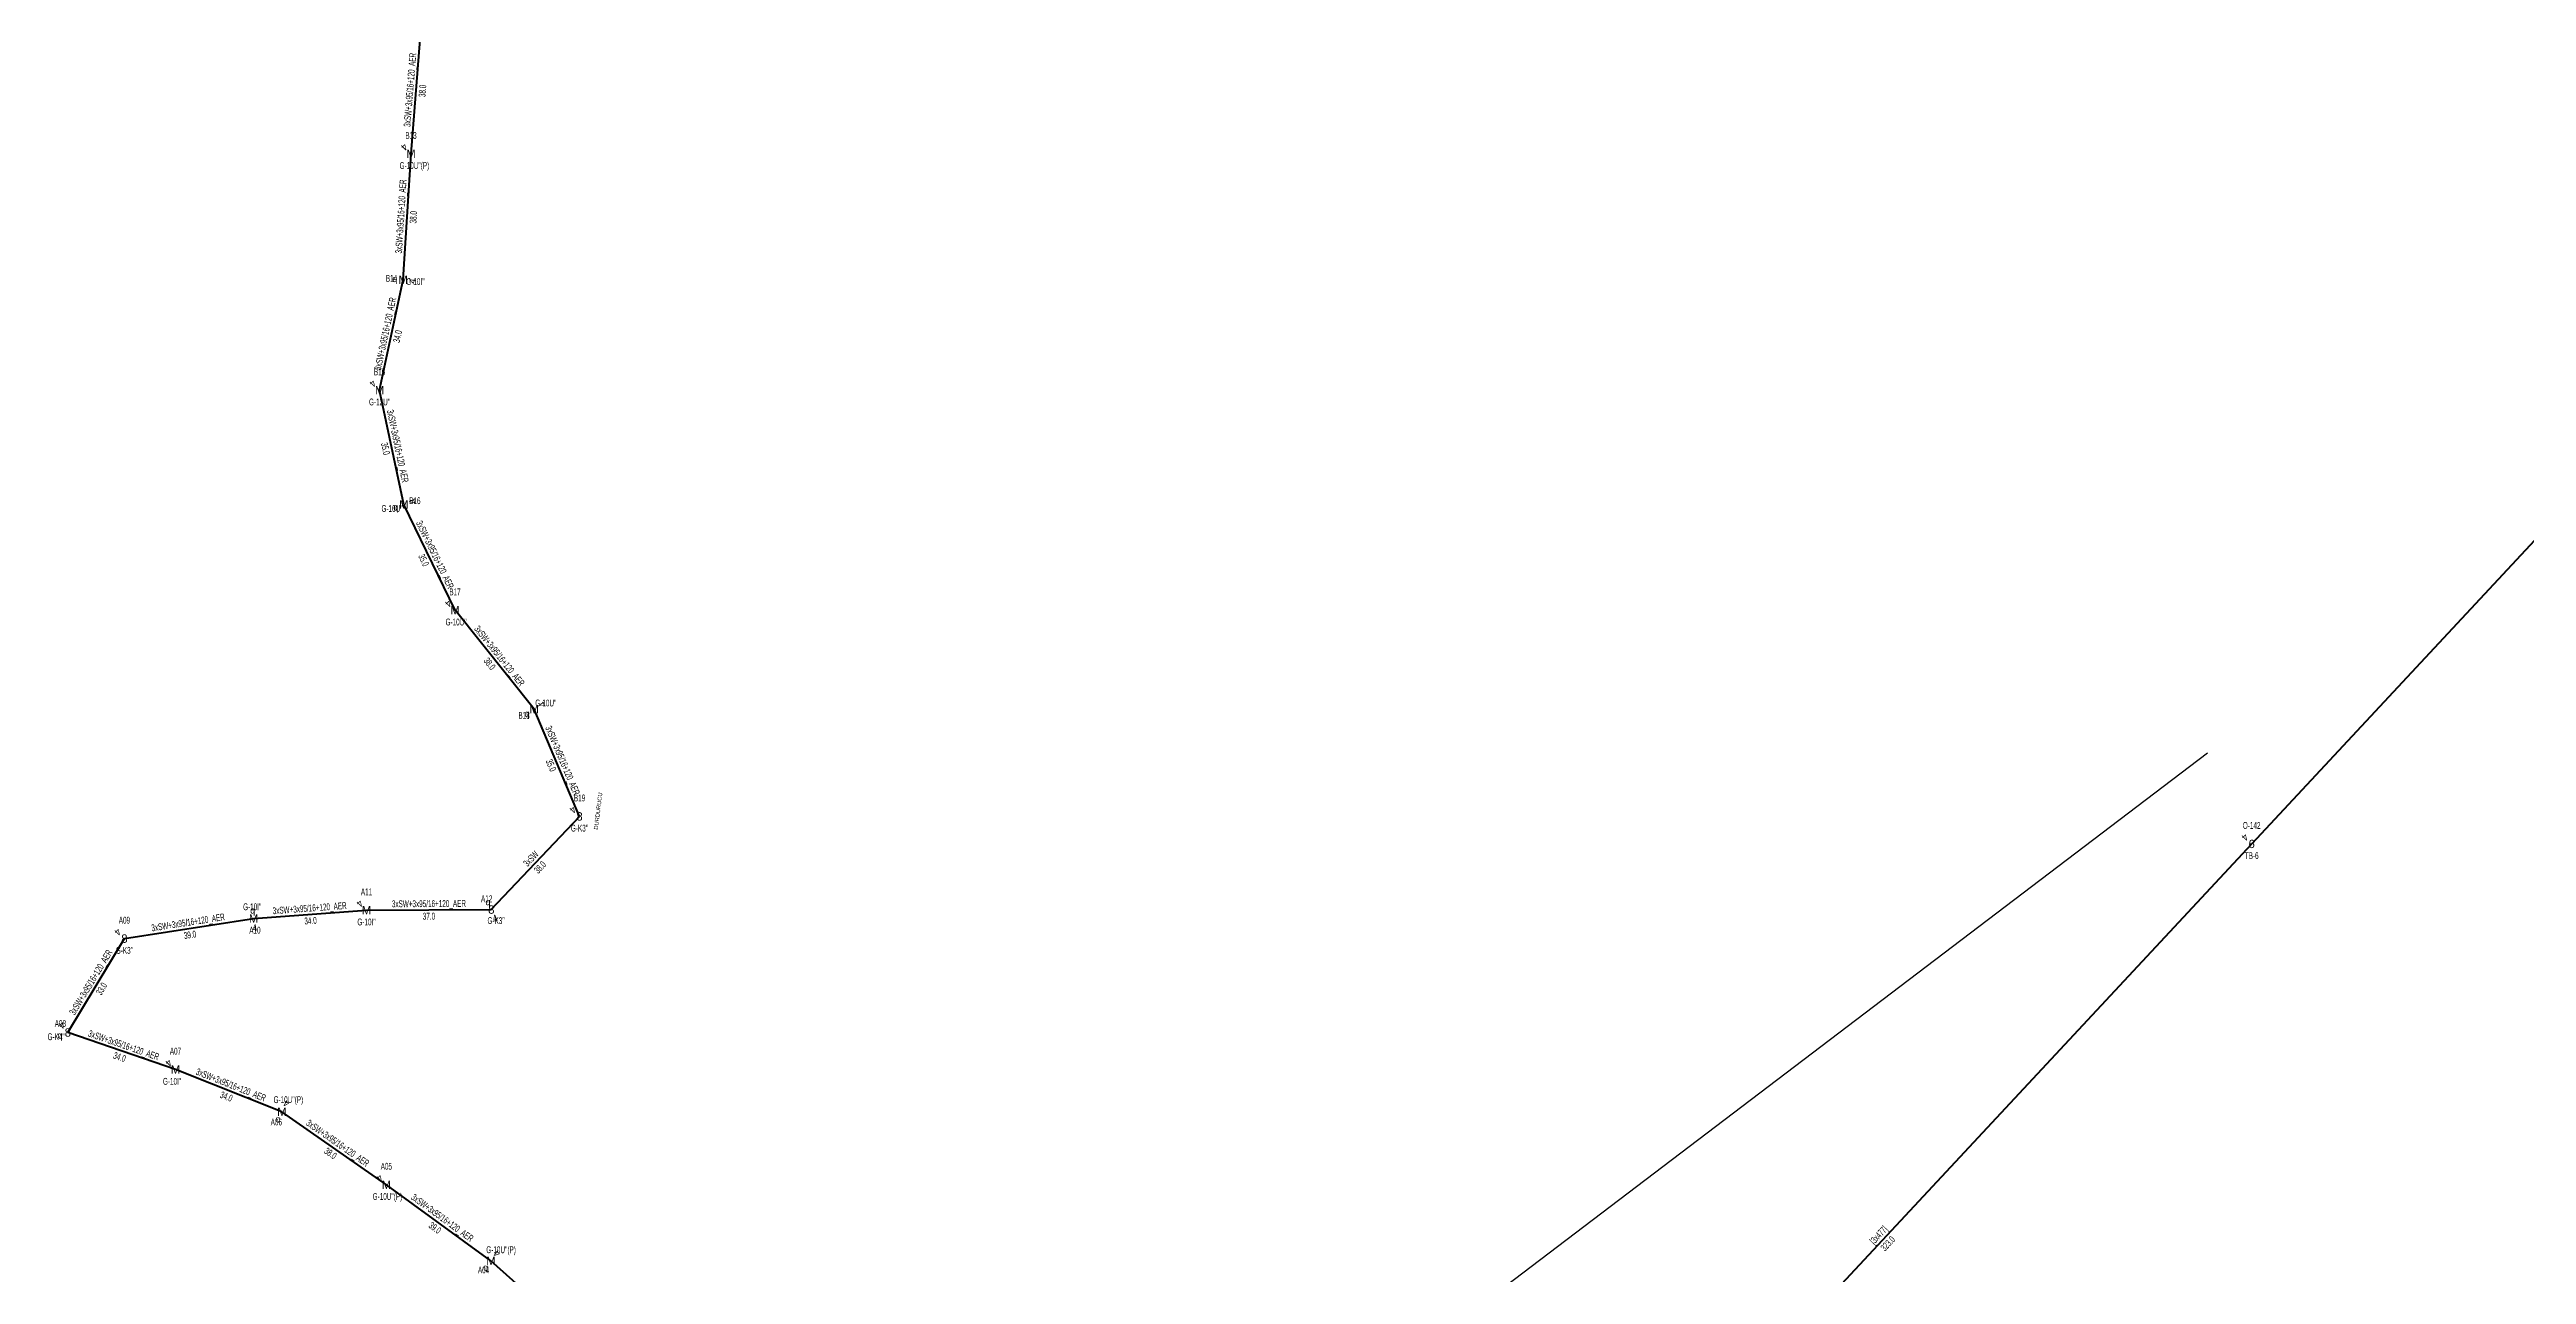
# Model space of a CAD drawing. Header units: millimetres. Extents: x 575398 to 593980, y 4181204 to 4193824.
# Drawn here: x 578939 to 579679, y 4191126 to 4191492 of the extents above; entities that cross this region are included whole.
import ezdxf
from ezdxf.enums import TextEntityAlignment as Align

# ---------------------------------------------------------------- set-up
doc = ezdxf.new("R2010")
doc.units = ezdxf.units.MM
for name, color, linetype, lineweight in [('DIREK_ENH_MEVCUT', 6, 'Continuous', 25), ('DIREK_OG_YENI', 10, 'Continuous', 25), ('HAT_ENH_HAVAI_BYSK', 6, 'Continuous', 70), ('HAT_OG_HAVAI_MEVCUT', 48, 'Continuous', 70), ('HAT_OG_HAVAI_YENI', 1, 'Continuous', 70), ('KULLANICI', 1, 'Continuous', 25)]:
    doc.layers.add(name, color=color, linetype=linetype, lineweight=lineweight)
doc.styles.add('Direk', font='B_CAD')
doc.styles.get("Standard").update_dxf_attribs({"font": 'Arial'})

msp = doc.modelspace()

# ---------------------------------------------------------------- linework, layer by layer
at = {"layer": 'HAT_ENH_HAVAI_BYSK'}
msp.add_line((579376.713, 4191018.47), (579596.75, 4191254.58), dxfattribs=at)
at = {"layer": 'HAT_OG_HAVAI_MEVCUT'}
msp.add_line((579812.21, 4191485.94), (579596.75, 4191254.58), dxfattribs=at)
at = {"layer": 'HAT_OG_HAVAI_YENI'}
for p, q in [((579047.186, 4191460.619), (579050.251, 4191498.487)), ((579044.831535, 4191422.971849), (579047.186, 4191460.619)), ((579037.797, 4191390.018), (579044.831535, 4191422.971849)), ((579045.021, 4191355.924), (579037.797, 4191390.018)), ((579060.318, 4191324.326), (579045.021, 4191355.924)), ((579083.948, 4191294.762), (579060.318, 4191324.326)), ((579097.5, 4191262.792), (579083.948, 4191294.762)), ((579071.161, 4191234.97), (579097.5, 4191262.792)), ((579000.187433, 4191232.298335), (579033.901334, 4191234.764901)), ((579033.901334, 4191234.764901), (579071.161, 4191234.97)), ((578944.716, 4191198.273), (578961.621, 4191226.296)), ((578961.621, 4191226.296), (579000.187433, 4191232.298335)), ((578976.863, 4191187.194), (578944.716, 4191198.273)), ((579008.628646, 4191174.626407), (578976.863, 4191187.194)), ((579039.817, 4191152.828), (579008.628646, 4191174.626407)), ((579071.056, 4191130.089), (579039.817, 4191152.828)), ((579099.606, 4191104.552), (579071.056, 4191130.089))]:
    msp.add_line(p, q, dxfattribs=at)
at = {"layer": 'KULLANICI'}
msp.add_line((579583.562312, 4191281.680727), (579118.275925, 4190928.425992), dxfattribs=at)

# ---------------------------------------------------------------- texts
at = {"layer": 'DIREK_ENH_MEVCUT', "color": 32, "linetype": 'ByBlock', "style": 'Direk'}
msp.add_text('4', height=2, rotation=225.000001, dxfattribs=at).set_placement((579594.770101, 4191256.559899), align=Align.MIDDLE_CENTER)
at = {"layer": 'DIREK_ENH_MEVCUT', "linetype": 'ByBlock', "width": 0.53}
for s, p in [('O-142', (579596.75, 4191260.08)), ('TB-6', (579596.75, 4191251.08))]:
    msp.add_text(s, height=2.05, dxfattribs=at).set_placement(p, align=Align.MIDDLE_CENTER)
at = {"layer": 'DIREK_ENH_MEVCUT', "linetype": 'ByBlock', "style": 'Direk'}
msp.add_text('6', height=2.5, dxfattribs=at).set_placement((579596.75, 4191254.58), align=Align.MIDDLE_CENTER)
at = {"layer": 'DIREK_OG_YENI', "color": 32, "style": 'Direk'}
for rotation, p in [(225.000001, (579045.206101, 4191462.598899)), (442.185817, (579047.605535, 4191422.591158)), (225.000001, (579035.817101, 4191391.997899)), (108.897711, (579047.670075, 4191356.830863)), (225.000001, (579058.338101, 4191326.305899)), (120.803111, (579086.35301, 4191296.195851)), (225.000001, (579095.520101, 4191264.771899)), (225.000001, (579031.921435, 4191236.7448)), (225.000001, (578959.641101, 4191228.275899)), (366.515482, (579000.505154, 4191229.516419)), (383.441885, (579072.274892, 4191232.401101)), (219.42039, (578942.937985, 4191200.436021)), (225.000001, (578974.883101, 4191189.173899)), (151.731893, (579009.954721, 4191177.092482)), (225.000001, (579037.837101, 4191154.807899)), (141.068388, (579072.815499, 4191132.26711))]:
    msp.add_text('4', height=2, rotation=rotation, dxfattribs=at).set_placement(p, align=Align.MIDDLE_CENTER)
at = {"layer": 'DIREK_OG_YENI', "width": 0.53}
for s, p in [('B13', (579047.186, 4191466.119)), ("G-10U''(P)", (579048.197715, 4191457.119)), ('B14', (579041.364036, 4191423.447711)), ("G-10I''", (579048.504763, 4191422.467753)), ('B15', (579037.797, 4191395.518)), ("G-12U''", (579037.797, 4191386.518)), ("G-10U''", (579041.52204, 4191354.726194)), ('B16', (579048.332344, 4191357.057579)), ('B17', (579060.318, 4191329.826)), ("G-10U''", (579060.65521, 4191320.826)), ('B18', (579080.941738, 4191292.969687)), ("G-10U''", (579087.44611, 4191296.646507)), ('B19', (579097.5, 4191268.292)), ("G-K3''", (579097.5, 4191259.292)), ('A11', (579033.901334, 4191240.264901)), ("G-10I''", (578999.787583, 4191235.799359)), ('A12', (579069.768635, 4191238.181124)), ('A09', (578961.621, 4191231.796)), ('A10', (579000.584584, 4191228.82094)), ("G-10I''", (579033.901334, 4191231.264901)), ("G-K3''", (579072.586537, 4191231.682374)), ("G-K3''", (578961.621, 4191222.796)), ("G-K4''", (578941.240638, 4191197.012077)), ('A08', (578942.493481, 4191200.976777)), ('A07', (578976.863, 4191192.694)), ("G-10I''", (578975.851285, 4191183.694)), ("G-10U''(P)", (579010.562001, 4191178.221829)), ('A06', (579006.971053, 4191171.543813)), ('A05', (579039.817, 4191158.328)), ("G-10U''(P)", (579040.15421, 4191149.328)), ("G-10U''(P)", (579074.078068, 4191133.412627)), ('A04', (579068.856627, 4191127.366362))]:
    msp.add_text(s, height=2.05, dxfattribs=at).set_placement(p, align=Align.MIDDLE_CENTER)
at = {"layer": 'DIREK_OG_YENI', "style": 'Direk'}
for s, p in [('M', (579047.186, 4191460.619)), ('M', (579044.831535, 4191422.971849)), ('M', (579037.797, 4191390.018)), ('M', (579045.021, 4191355.924)), ('M', (579060.318, 4191324.326)), ('M', (579083.948, 4191294.762)), ('8', (579097.5, 4191262.792)), ('M', (579000.187433, 4191232.298335)), ('M', (579033.901334, 4191234.764901)), ('8', (579071.161, 4191234.97)), ('8', (578961.621, 4191226.296)), ('8', (578944.716, 4191198.273)), ('M', (578976.863, 4191187.194)), ('M', (579008.628646, 4191174.626407)), ('M', (579039.817, 4191152.828)), ('M', (579071.056, 4191130.089))]:
    msp.add_text(s, height=2.5, dxfattribs=at).set_placement(p, align=Align.MIDDLE_CENTER)
at = {"layer": 'DIREK_OG_YENI', "color": 4, "style": 'Direk'}
for p in [(579042.35475, 4191423.311751), (579042.655754, 4191355.114301), (579081.80067, 4191293.481776), (578999.903754, 4191234.782188), (579070.166453, 4191237.26366), (578942.365899, 4191197.420342), (579007.444651, 4191172.424554), (579069.485019, 4191128.144259)]:
    msp.add_text('q', height=2, dxfattribs=at).set_placement(p, align=Align.MIDDLE_CENTER)
at = {"layer": 'HAT_ENH_HAVAI_BYSK', "lineweight": 30, "width": 0.53}
msp.add_text('[3x477]', height=2.05, rotation=47.018065, dxfattribs=at).set_placement((579486.109667, 4191137.104503, 289798.375), align=Align.CENTER)
msp.add_text('323.0', height=2.05, rotation=47.018065, dxfattribs=at).set_placement((579487.353333, 4191135.945497, 289798.375), align=Align.TOP_CENTER)
at = {"layer": 'HAT_OG_HAVAI_YENI', "lineweight": 30, "width": 0.53}
for s, rotation, p in [('3xSW+3x95/16+120_AER', 85.372621, (579047.871271, 4191479.621574, 289525.1255)), ('3xSW+3x95/16+120_AER', 86.421365, (579045.160425, 4191441.84848, 289523.593)), ('3xSW+3x95/16+120_AER', 77.95014, (579040.482996, 4191406.672373, 289522.415768)), ('3xSW+3x95/16+120_AER', 281.963169, (579042.240539, 4191373.14719, 289518.8985)), ('3xSW+3x95/16+120_AER', 295.832224, (579053.434563, 4191340.495377, 289522.5105)), ('3xSW+3x95/16+120_AER', 308.634747, (579072.796971, 4191310.0747, 289530.159)), ('3xSW+3x95/16+120_AER', 292.971962, (579091.506592, 4191279.108739, 289541.974)), ('3xSW', 46.568443, (579083.713233, 4191249.465364, 289548.75)), ('3xSW+3x95/16+120_AER', 4.184402, (579016.982362, 4191234.379352, 289516.950667)), ('3xSW+3x95/16+120_AER', 0.315386, (579052.526488, 4191235.717438, 289535.5805)), ('3xSW+3x95/16+120_AER', 8.846328, (578980.773499, 4191230.137056, 289500.093716)), ('3xSW+3x95/16+120_AER', 58.899332, (578952.440678, 4191212.723562, 289480.8105)), ('3xSW+3x95/16+120_AER', 340.984227, (578961.066454, 4191193.537115, 289472.358)), ('3xSW+3x95/16+120_AER', 338.414528, (578993.058529, 4191181.700593, 289488.4315)), ('3xSW+3x95/16+120_AER', 325.049231, (579024.709765, 4191164.423901, 289504.314323)), ('3xSW+3x95/16+120_AER', 323.948969, (579055.93673, 4191142.145719, 289519.9085))]:
    msp.add_text(s, height=2.05, rotation=rotation, dxfattribs=at).set_placement(p, align=Align.CENTER)
for s, rotation, p in [('38.0', 85.372621, (579049.565729, 4191479.484426, 289525.1255)), ('38.0', 86.421365, (579046.85711, 4191441.742369, 289523.593)), ('34.0', 77.95014, (579042.145539, 4191406.317476, 289522.415768)), ('35.0', 281.963169, (579040.577461, 4191372.79481, 289518.8985)), ('35.0', 295.832224, (579051.904437, 4191339.754623, 289522.5105)), ('38.0', 308.634747, (579071.469029, 4191309.0133, 289530.159)), ('35.0', 292.971962, (579089.941408, 4191278.445261, 289541.974)), ('38.0', 46.568443, (579084.947767, 4191248.296636, 289548.75)), ('37.0', 0.315386, (579052.535846, 4191234.017464, 289535.5805)), ('39.0', 8.846328, (578981.034934, 4191228.457279, 289500.093716)), ('34.0', 4.184402, (579017.106405, 4191232.683884, 289516.950667)), ('33.0', 58.899332, (578953.896322, 4191211.845438, 289480.8105)), ('34.0', 340.984227, (578960.512546, 4191191.929885, 289472.358)), ('34.0', 338.414528, (578992.433118, 4191180.119814, 289488.4315)), ('38.0', 325.049231, (579023.735882, 4191163.030506, 289504.314323)), ('39.0', 323.948969, (579054.93627, 4191140.771281, 289519.9085))]:
    msp.add_text(s, height=2.05, rotation=rotation, dxfattribs=at).set_placement(p, align=Align.TOP_CENTER)
at = {"layer": 'KULLANICI'}
msp.add_text('DURDURUCU', height=1.231652, rotation=82.93861, dxfattribs=at).set_placement((579102.956309, 4191258.767887))

doc.saveas('drawing.dxf')
